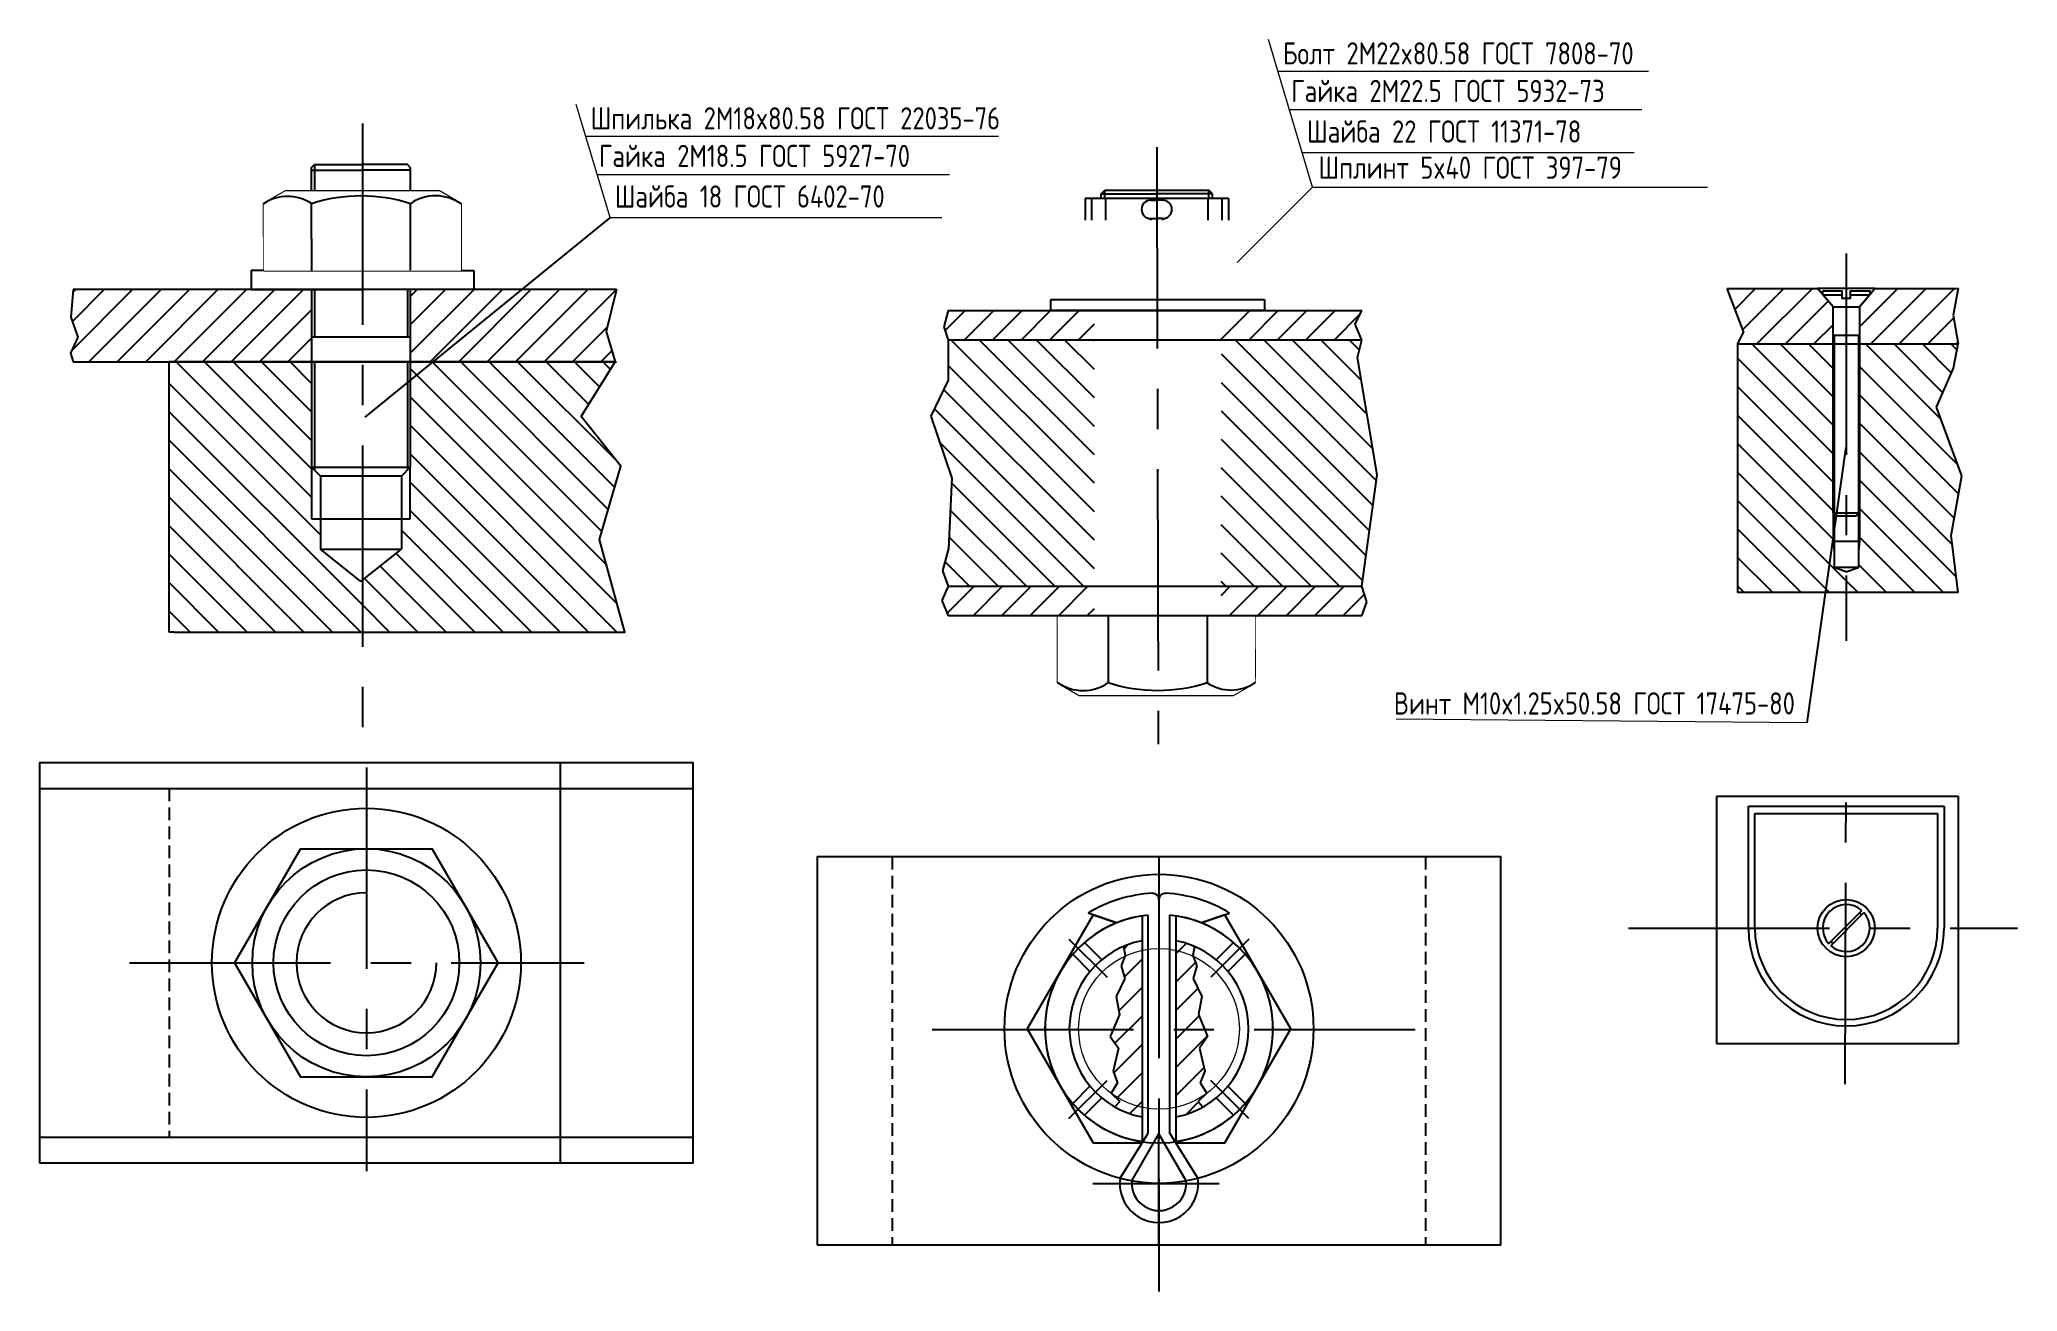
# Model space of a CAD drawing. Header units: millimetres. Extents: x 2594 to 2906, y 1746 to 1943.
import ezdxf

# ---------------------------------------------------------------- set-up
doc = ezdxf.new("R2010")
doc.units = ezdxf.units.MM
doc.set_wipeout_variables(frame=1)
doc.linetypes.add('ACISOWELD', pattern=[3, 2, -1])
doc.linetypes.add('CENTER', pattern=[50.8, 31.75, -6.35, 6.35, -6.35])
for name, color, linetype, lineweight in [('AM_4N', 3, 'Continuous', 25), ('Ось', 1, 'CENTER', 25), ('Текст', 3, 'Continuous', 20)]:
    doc.layers.add(name, color=color, linetype=linetype, lineweight=lineweight)
doc.styles.get("Standard").update_dxf_attribs({"font": 'arial.ttf'})

msp = doc.modelspace()

# ---------------------------------------------------------------- hatches: boundary and pattern name
h = msp.add_hatch()
h.set_pattern_fill('ANSI31', color=256)
h.paths.add_polyline_path([(2877.12, 1901.28), (2875.5, 1903.03), (2874.69, 1903.99), (2860.43, 1903.99), (2863, 1897.22), (2862.04, 1895.25), (2877.12, 1895.25)])
h.paths.add_polyline_path([(2896.09, 1899.78), (2896.87, 1903.99), (2883.72, 1903.99), (2881.29, 1901.28), (2881.29, 1895.25), (2896.87, 1895.25)])
h = msp.add_hatch()
h.set_pattern_fill('ANSI31', color=256)
h.paths.add_polyline_path([(2637.03, 1903.84), (2599.42, 1903.84), (2599.05, 1899.48), (2600.12, 1896.33), (2598.99, 1893.81), (2599.42, 1892.43), (2637.03, 1892.43)])
h.paths.add_polyline_path([(2656.13, 1892.43), (2670.14, 1903.84), (2652.61, 1903.84), (2652.61, 1892.43)])
h = msp.add_hatch()
h.set_pattern_fill('ANSI31', color=256)
h.paths.add_polyline_path([(2685.14, 1903.84), (2670.14, 1903.84), (2656.13, 1892.43), (2676.28, 1892.43), (2684.96, 1892.43), (2683.49, 1897.21)])
h = msp.add_hatch()
h.set_pattern_fill('ANSI31', color=256)
h.paths.add_polyline_path([(2802.78, 1895.87), (2801.69, 1898.36), (2802.78, 1900.53), (2780.55, 1900.53), (2780.55, 1895.87)])
h.paths.add_polyline_path([(2780.55, 1857.03), (2780.55, 1852.38), (2785.9, 1852.4), (2785.9, 1852.36), (2802.78, 1852.36), (2803.56, 1854.57), (2802.78, 1857.03)])
h.paths.add_polyline_path([(2760.55, 1852.36), (2760.55, 1857.03), (2737.47, 1857.03), (2736.5, 1854.79), (2737.47, 1852.36)])
h = msp.add_hatch()
h.set_pattern_fill('ANSI31', color=256)
h.paths.add_polyline_path([(2760.55, 1895.87), (2760.55, 1900.53), (2737.47, 1900.53), (2736.82, 1897.96), (2737.47, 1895.87)])
h = msp.add_hatch()
h.set_pattern_fill('ANSI31', color=256, angle=90)
h.paths.add_polyline_path([(2760.55, 1887.78), (2760.55, 1890.28), (2760.55, 1895.87), (2737.47, 1895.87), (2737.47, 1889.53), (2734.75, 1883.87), (2738.07, 1874.1), (2737.53, 1863), (2736.6, 1859.48), (2737.47, 1857.03), (2760.55, 1857.03)])
h.paths.add_polyline_path([(2805.2, 1874.59), (2802.08, 1893.12), (2802.78, 1895.87), (2780.55, 1895.87), (2780.55, 1890.28), (2780.55, 1887.78), (2780.55, 1857.03), (2802.78, 1857.03)])
h = msp.add_hatch()
h.set_pattern_fill('ANSI31', color=256, angle=90)
h.paths.add_polyline_path([(2877.12, 1895.25), (2862.04, 1895.25), (2862.04, 1870.66), (2862.04, 1856.02), (2875.95, 1856.02), (2877.12, 1864.27), (2877.12, 1868.59)])
h.paths.add_polyline_path([(2879.2, 1859.35), (2879.12, 1859.32), (2877.27, 1860), (2877.27, 1862.59), (2877.12, 1864.12), (2877.12, 1864.27), (2875.95, 1856.02), (2879.2, 1856.02)])
h = msp.add_hatch()
h.set_pattern_fill('ANSI31', color=256, angle=90)
h.paths.add_polyline_path([(2893.43, 1885.26), (2896.14, 1891.41), (2896.87, 1895.25), (2881.29, 1895.25), (2881.29, 1868.59), (2881.29, 1864.12), (2881.14, 1862.59), (2881.14, 1860), (2879.2, 1859.35), (2879.2, 1856.02), (2896.87, 1856.02), (2895.74, 1865.02), (2897.45, 1874.43)])
h = msp.add_hatch()
h.set_pattern_fill('ANSI31', color=256, angle=90)
h.paths.add_polyline_path([(2637.03, 1892.43), (2614.57, 1892.43), (2614.57, 1849.81), (2615.37, 1849.81), (2645.04, 1849.81), (2645.04, 1857.96), (2644.82, 1857.79), (2638.44, 1862.87), (2638.44, 1867.69), (2637.03, 1867.69), (2637.03, 1875.79)])
h = msp.add_hatch()
h.set_pattern_fill('ANSI31', color=256, angle=90)
h.paths.add_polyline_path([(2645.04, 1857.96), (2645.04, 1849.81), (2686.48, 1849.81), (2682.45, 1864.41), (2685.84, 1875.98), (2679.59, 1883.83), (2684.67, 1892), (2684.96, 1892.43), (2676.28, 1892.43), (2652.61, 1892.43), (2652.61, 1875.79), (2652.61, 1867.69), (2651.2, 1867.69), (2651.2, 1862.87)])
h = msp.add_hatch()
h.set_pattern_fill('ANSI31', color=256)
h.paths.add_polyline_path([(2768.07, 1801.1, 0.053882), (2765.17, 1800.21), (2765.41, 1798.77), (2764.78, 1797.17), (2765.38, 1795.15), (2763.99, 1792.28), (2764.52, 1789.44), (2763.07, 1786.01), (2764.37, 1784.15), (2763.51, 1780.51), (2764.22, 1778.67), (2763.22, 1777.07), (2764.55, 1775.74), (2763.8, 1774.88, 0.080982), (2768.07, 1773.31)])
h.paths.add_polyline_path([(2776.12, 1795.15), (2776.71, 1797.17), (2776.09, 1798.77), (2776.33, 1800.21, 0.053882), (2773.42, 1801.1), (2773.42, 1773.31, 0.080982), (2777.69, 1774.88), (2776.95, 1775.74), (2778.28, 1777.07), (2777.27, 1778.67), (2777.98, 1780.51), (2777.12, 1784.15), (2778.42, 1786.01), (2776.98, 1789.44), (2777.51, 1792.28)])

# ---------------------------------------------------------------- linework, layer by layer
for p, q in [((2637.02, 1923.1), (2637.47, 1923.55)), ((2637.02, 1922.65), (2637.02, 1923.1)), ((2637.02, 1922.65), (2645.04, 1922.65)), ((2637.47, 1923.55), (2645.04, 1923.55)), ((2652.16, 1923.55), (2645.04, 1923.55)), ((2652.61, 1922.65), (2645.04, 1922.65)), ((2652.61, 1923.1), (2652.16, 1923.55)), ((2652.61, 1922.65), (2652.61, 1923.1)), ((2761.63, 1918.95), (2762.2, 1919.52)), ((2762.2, 1918.18), (2762.2, 1919.52)), ((2762.2, 1919.52), (2778.6, 1919.52)), ((2779.17, 1918.95), (2778.6, 1919.52)), ((2778.6, 1918.18), (2778.6, 1919.52)), ((2781.71, 1918.18), (2759.09, 1918.18)), ((2759.09, 1918.18), (2759.09, 1914.78)), ((2760.11, 1918.18), (2760.11, 1914.78)), ((2761.63, 1918.18), (2761.63, 1918.95)), ((2761.63, 1918.95), (2770.4, 1918.95)), ((2762.32, 1918.18), (2762.32, 1914.78)), ((2769.44, 1918.18), (2769.45, 1917.93)), ((2769.45, 1917.93), (2770.4, 1917.93)), ((2779.17, 1918.95), (2770.4, 1918.95)), ((2771.35, 1917.93), (2770.4, 1917.93)), ((2771.36, 1918.18), (2771.35, 1917.93)), ((2778.48, 1918.18), (2778.48, 1914.78)), ((2779.17, 1918.18), (2779.17, 1918.95)), ((2780.69, 1918.18), (2780.69, 1914.78)), ((2781.71, 1918.18), (2781.71, 1914.78)), ((2769.44, 1914.78), (2769.45, 1915.03)), ((2769.45, 1915.03), (2770.4, 1915.03)), ((2771.35, 1915.03), (2770.4, 1915.03)), ((2771.36, 1914.78), (2771.35, 1915.03)), ((2627.47, 1906.84), (2627.47, 1903.84)), ((2662.63, 1906.84), (2662.63, 1903.84)), ((2863, 1897.22), (2860.43, 1903.99)), ((2860.43, 1903.99), (2874.69, 1903.99)), ((2883.72, 1903.99), (2874.69, 1903.99)), ((2877.12, 1901.09), (2874.69, 1903.99)), ((2881.29, 1901.09), (2883.72, 1903.99)), ((2883.72, 1903.99), (2896.87, 1903.99)), ((2896.87, 1903.99), (2896.09, 1899.78)), ((2599.42, 1903.84), (2599.05, 1899.48)), ((2627.47, 1903.84), (2645.05, 1903.84)), ((2637.03, 1903.84), (2637.03, 1892.43)), ((2637.49, 1903.84), (2637.49, 1896.3)), ((2662.63, 1903.84), (2645.05, 1903.84)), ((2652.16, 1903.84), (2652.16, 1896.3)), ((2652.61, 1903.84), (2652.61, 1896.3)), ((2685.14, 1903.84), (2683.49, 1897.21)), ((2753.7, 1902.28), (2787.4, 1902.28)), ((2875.5, 1903.03), (2878.52, 1903.03)), ((2877.12, 1901.09), (2881.29, 1901.09)), ((2879.89, 1903.03), (2882.91, 1903.03)), ((2599.05, 1899.48), (2600.12, 1896.33)), ((2652.61, 1899.16), (2652.61, 1892.43)), ((2737.47, 1900.53), (2736.82, 1897.96)), ((2736.82, 1897.96), (2737.47, 1895.87)), ((2801.69, 1898.36), (2802.78, 1900.53)), ((2802.78, 1895.87), (2801.69, 1898.36)), ((2896.09, 1899.78), (2896.87, 1895.25)), ((2600.12, 1896.33), (2598.99, 1893.81)), ((2637.49, 1896.3), (2637.03, 1896.3)), ((2652.61, 1896.3), (2637.49, 1896.3)), ((2683.49, 1897.21), (2684.96, 1892.43)), ((2737.47, 1895.87), (2737.47, 1889.53)), ((2802.08, 1893.12), (2802.78, 1895.87)), ((2863, 1897.22), (2862.04, 1895.25)), ((2862.04, 1895.25), (2896.87, 1895.25)), ((2862.04, 1895.25), (2862.04, 1870.66)), ((2877.12, 1896.62), (2881.29, 1896.62)), ((2877.27, 1896.62), (2877.27, 1860)), ((2881.14, 1896.62), (2881.14, 1860)), ((2896.14, 1891.41), (2896.87, 1895.25)), ((2598.99, 1893.81), (2599.42, 1892.43)), ((2614.57, 1849.81), (2614.57, 1892.43)), ((2637.03, 1892.43), (2637.03, 1875.79)), ((2637.49, 1892.43), (2637.49, 1875.32)), ((2652.16, 1892.43), (2652.16, 1875.34)), ((2652.61, 1892.43), (2652.61, 1875.79)), ((2805.2, 1874.59), (2802.08, 1893.12)), ((2737.47, 1889.53), (2734.75, 1883.87)), ((2893.43, 1885.26), (2896.14, 1891.41)), ((2897.45, 1874.43), (2893.43, 1885.26)), ((2734.75, 1883.87), (2738.07, 1874.1)), ((2637.03, 1875.79), (2652.61, 1875.79)), ((2637.03, 1875.79), (2638.44, 1874.38)), ((2637.03, 1875.79), (2637.03, 1867.69)), ((2651.2, 1874.38), (2638.44, 1874.38)), ((2638.44, 1874.38), (2638.44, 1862.87)), ((2652.61, 1875.79), (2651.2, 1874.38)), ((2651.2, 1874.38), (2651.2, 1862.87)), ((2652.61, 1867.69), (2652.61, 1875.79)), ((2738.07, 1874.1), (2737.53, 1863)), ((2802.78, 1857.03), (2805.2, 1874.59)), ((2895.74, 1865.02), (2897.45, 1874.43)), ((2862.04, 1870.66), (2862.04, 1856.02)), ((2637.03, 1867.69), (2652.61, 1867.69)), ((2877.12, 1868.59), (2881.29, 1868.59)), ((2877.12, 1868.59), (2877.12, 1864.12)), ((2881.29, 1868.59), (2881.29, 1864.12)), ((2877.12, 1864.12), (2877.27, 1862.59)), ((2877.12, 1864.12), (2881.29, 1864.12)), ((2881.29, 1864.12), (2881.14, 1862.59)), ((2896.87, 1856.02), (2895.74, 1865.02)), ((2638.44, 1862.87), (2651.2, 1862.87)), ((2644.82, 1857.79), (2638.44, 1862.87)), ((2644.82, 1857.79), (2651.2, 1862.87)), ((2737.53, 1863), (2736.6, 1859.48)), ((2736.6, 1859.48), (2737.47, 1857.03)), ((2879.12, 1859.32), (2877.27, 1860)), ((2881.14, 1860), (2877.27, 1860)), ((2879.12, 1859.32), (2881.14, 1860)), ((2737.47, 1857.03), (2736.5, 1854.79)), ((2736.5, 1854.79), (2737.47, 1852.36)), ((2803.56, 1854.57), (2802.78, 1857.03)), ((2802.78, 1852.36), (2803.56, 1854.57)), ((2896.87, 1856.02), (2862.04, 1856.02)), ((2755.05, 1852.33), (2786.12, 1852.4)), ((2786.14, 1852.33), (2780.55, 1852.33)), ((2615.37, 1849.81), (2614.57, 1849.81)), ((2676.28, 1829.16), (2676.28, 1766.07)), ((2594.1, 1825.13), (2697.25, 1825.13)), ((2858.72, 1823.89), (2858.72, 1784.83)), ((2896.87, 1823.89), (2896.87, 1784.83)), ((2863.76, 1803.1), (2863.76, 1822.34)), ((2863.76, 1822.34), (2894.65, 1822.34)), ((2864.79, 1803.1), (2864.79, 1821.18)), ((2864.79, 1821.18), (2893.62, 1821.18)), ((2893.62, 1821.18), (2893.62, 1803.1)), ((2894.65, 1822.34), (2894.65, 1803.1)), ((2635.29, 1815.62), (2656.07, 1815.62)), ((2764.09, 1803.93), (2759.6, 1805.47)), ((2760.35, 1805.21), (2764.09, 1803.93)), ((2768.07, 1805.01), (2768.07, 1769.21)), ((2769.04, 1770.76), (2769.04, 1805.13)), ((2772.46, 1770.76), (2772.46, 1805.13)), ((2773.42, 1805.01), (2773.42, 1769.21)), ((2777.41, 1803.93), (2781.9, 1805.47)), ((2781.14, 1805.21), (2777.41, 1803.93)), ((2876.42, 1800.64), (2881.66, 1805.88)), ((2876.76, 1800.31), (2881.99, 1805.54)), ((2759.86, 1796.25), (2757.13, 1798.98)), ((2761.71, 1798.1), (2758.98, 1800.83)), ((2765.41, 1798.77), (2764.78, 1797.17)), ((2765.17, 1800.21), (2765.41, 1798.77)), ((2776.33, 1800.21), (2776.09, 1798.77)), ((2776.09, 1798.77), (2776.71, 1797.17)), ((2779.79, 1798.1), (2782.52, 1800.83)), ((2781.63, 1796.25), (2784.36, 1798.98)), ((2765.38, 1795.15), (2763.99, 1792.28)), ((2764.78, 1797.17), (2765.38, 1795.15)), ((2776.71, 1797.17), (2776.12, 1795.15)), ((2776.12, 1795.15), (2777.51, 1792.28)), ((2763.99, 1792.28), (2764.52, 1789.44)), ((2777.51, 1792.28), (2776.98, 1789.44)), ((2764.52, 1789.44), (2763.07, 1786.01)), ((2776.98, 1789.44), (2778.42, 1786.01)), ((2763.07, 1786.01), (2764.37, 1784.15)), ((2778.42, 1786.01), (2777.12, 1784.15)), ((2764.37, 1784.15), (2763.51, 1780.51)), ((2777.12, 1784.15), (2777.98, 1780.51)), ((2643, 1779.62), (2648.35, 1779.62)), ((2763.51, 1780.51), (2764.22, 1778.67)), ((2777.98, 1780.51), (2777.27, 1778.67)), ((2759.86, 1778.17), (2757.13, 1775.44)), ((2761.71, 1776.32), (2758.98, 1773.59)), ((2764.22, 1778.67), (2763.22, 1777.07)), ((2763.22, 1777.07), (2764.55, 1775.74)), ((2778.28, 1777.07), (2776.95, 1775.74)), ((2777.27, 1778.67), (2778.28, 1777.07)), ((2779.79, 1776.32), (2782.52, 1773.59)), ((2781.63, 1778.17), (2784.36, 1775.44)), ((2764.55, 1775.74), (2763.8, 1774.88)), ((2776.95, 1775.74), (2777.69, 1774.88)), ((2594.1, 1770.11), (2697.25, 1770.11)), ((2766.46, 1763.21), (2770.75, 1770.65)), ((2768.07, 1769.21), (2769.04, 1770.76)), ((2775.04, 1763.21), (2770.75, 1770.65)), ((2773.42, 1769.21), (2772.46, 1770.76)), ((2764.6, 1763.62), (2768.07, 1769.21)), ((2776.89, 1763.62), (2773.42, 1769.21))]:
    msp.add_line(p, q)
at = {"linetype": 'ACISOWELD'}
for p, q in [((2614.57, 1825.13), (2614.57, 1770.11)), ((2728.67, 1814.33), (2728.67, 1753.14)), ((2812.83, 1814.33), (2812.83, 1753.14))]:
    msp.add_line(p, q, dxfattribs=at)
for points in [[(2629.47, 1906.84), (2660.63, 1906.84), (2660.63, 1917.35), (2657.19, 1919.34), (2632.89, 1919.34), (2629.45, 1917.35)], [(2785.9, 1852.36), (2754.74, 1852.36), (2754.74, 1841.85), (2758.18, 1839.86), (2782.48, 1839.86), (2785.93, 1841.85)], [(2594.1, 1766.07), (2697.25, 1766.07), (2697.25, 1829.16), (2594.1, 1829.16)], [(2716.82, 1753.14), (2824.68, 1753.14), (2824.68, 1814.33), (2716.82, 1814.33)]]:
    msp.add_lwpolyline(points, close=True)
for points in [[(2685.14, 1903.84), (2599.42, 1903.84)], [(2787.4, 1902.28), (2787.4, 1900.53), (2753.7, 1900.53), (2753.7, 1902.28)], [(2875.5, 1903.63), (2878.52, 1903.63), (2878.52, 1902.49), (2879.89, 1902.49), (2879.89, 1903.63), (2882.91, 1903.63), (2882.91, 1903.03), (2881.29, 1901.09), (2881.29, 1868.59), (2880.64, 1868.06), (2877.6, 1868.06), (2877.12, 1868.59), (2877.12, 1901.09), (2875.5, 1903.03), (2875.5, 1903.63)], [(2737.47, 1900.53), (2802.78, 1900.53)], [(2802.78, 1895.87), (2737.47, 1895.87)], [(2802.78, 1895.87), (2737.47, 1895.87)], [(2599.42, 1892.43), (2685.14, 1892.43)], [(2615.37, 1849.81), (2686.48, 1849.81), (2682.45, 1864.41), (2685.84, 1875.98), (2679.59, 1883.83), (2684.67, 1892), (2684.96, 1892.43), (2676.28, 1892.43), (2614.57, 1892.43)], [(2737.39, 1857.03), (2802.78, 1857.03)], [(2737.47, 1857.03), (2802.78, 1857.03)], [(2858.72, 1823.89), (2896.87, 1823.89)], [(2635.29, 1815.62), (2624.89, 1797.62), (2635.29, 1779.62), (2643, 1779.62)], [(2648.35, 1779.62), (2656.07, 1779.62), (2666.46, 1797.62), (2656.07, 1815.62)], [(2760.35, 1805.21), (2749.96, 1787.21), (2760.35, 1769.21), (2768.07, 1769.21)], [(2773.42, 1769.21), (2781.14, 1769.21), (2791.53, 1787.21), (2781.14, 1805.21)], [(2896.87, 1784.83), (2858.72, 1784.83)]]:
    msp.add_lwpolyline(points)
for centre, radius in [((2645.68, 1797.62), 24.38), ((2645.68, 1797.62), 18), ((2645.68, 1797.62), 14.66), ((2770.75, 1787.21), 24.38), ((2879.2, 1803.1), 4.51)]:
    msp.add_circle(centre, radius)
at = {"lineweight": 5}
msp.add_circle((2770.75, 1787.21), 12.68, dxfattribs=at)
for centre, radius, start, end in [((2769.45, 1916.48), 1.45, 90, 270), ((2771.35, 1916.48), 1.45, 270, 90), ((2645.68, 1797.62), 11.04, 90, 0), ((2770.75, 1787.21), 21.4, 92.8103, 121.412), ((2769.75, 1807.58), 1, 0, 92.8103), ((2771.75, 1807.58), 1, 87.1897, 180), ((2770.75, 1787.21), 21.4, 58.588, 87.1897), ((2770.75, 1787.21), 21.4, 58.588, 87.1897), ((2770.75, 1787.21), 18, 95.452, 84.548), ((2770.75, 1787.21), 18, 98.5385, 261.4615), ((2770.75, 1787.21), 18, 278.5385, 81.4615), ((2879.2, 1803.1), 3.71, 48.5507, 221.4493), ((2879.2, 1803.1), 3.71, 228.7604, 41.2396), ((2879.2, 1803.1), 3.19, 40.6288, 49.1274), ((2770.75, 1787.21), 14.15, 100.8874, 259.1126), ((2770.75, 1787.21), 14.15, 280.8874, 79.1126), ((2879.2, 1803.1), 15.44, 180, 0), ((2879.2, 1803.1), 14.42, 180, 0), ((2879.2, 1803.1), 3.19, 220.8726, 229.3712), ((2770.75, 1762.83), 6.2, 172.6973, 367.3027), ((2770.75, 1762.83), 4.3, 174.935, 365.065)]:
    msp.add_arc(centre, radius, start, end)
at = {"layer": 'AM_4N'}
msp.add_line((2873.04, 1835.48), (2879.2, 1878.96), dxfattribs=at)
at = {"layer": 'Ось'}
for p, q in [((2879.2, 1909.52), (2879.2, 1848.4)), ((2879.04, 1778.48), (2879.2, 1829.14)), ((2645.68, 1828.44), (2645.68, 1764.73)), ((2770.75, 1814.33), (2770.75, 1745.78)), ((2756.55, 1801.36), (2762.55, 1795.37)), ((2784.94, 1801.36), (2778.95, 1795.37)), ((2844.82, 1803.1), (2906.22, 1803.1)), ((2608.28, 1797.62), (2680.06, 1797.62)), ((2734.98, 1787.11), (2811.2, 1787.11)), ((2756.55, 1773.06), (2762.55, 1779.05)), ((2784.94, 1773.06), (2778.95, 1779.05)), ((2770.75, 1753.14), (2770.75, 1770.65)), ((2760.29, 1762.83), (2780.24, 1762.83))]:
    msp.add_line(p, q, dxfattribs=at)
at = {"layer": 'Текст'}
for p, q in [((2794.99, 1919.97), (2788.04, 1943.28)), ((2789.52, 1938.3), (2848, 1938.3)), ((2684.12, 1915.22), (2678.8, 1933.03)), ((2791.33, 1932.24), (2846.92, 1932.24)), ((2680.29, 1928.05), (2745.42, 1928.05)), ((2793.35, 1925.47), (2845.71, 1925.47)), ((2682.1, 1921.99), (2737.68, 1921.99)), ((2783.07, 1908.12), (2794.99, 1919.97)), ((2794.99, 1919.97), (2857.32, 1919.97)), ((2684.12, 1915.22), (2736.47, 1915.22)), ((2873.04, 1835.48), (2808.17, 1836.04))]:
    msp.add_line(p, q, dxfattribs=at)

# ---------------------------------------------------------------- texts
at = {"layer": 'Текст', "char_height": 3.5, "attachment_point": 1}
for s, insert in [('{\\fGOST type A|b0|i0|c204|p34;Болт 2М22\\fGOST type A|b0|i0|c0|p34;x80.58 \\fGOST type A|b0|i0|c204|p34;ГОСТ 7808-70}', (2790.31, 1942.85)), ('{\\fGOST type A|b0|i0|c204|p34;Гайка 2\\fGOST type A|b0|i0|c0|p34;M22.5\\fGOST type A|b0|i0|c204|p34; ГОСТ 5932-73}', (2791.62, 1936.92)), ('{\\fGOST type A|b0|i0|c204|p34;Шпилька 2М18\\fGOST type A|b0|i0|c0|p34;x80.58 \\fGOST type A|b0|i0|c204|p34;ГОСТ 22035-76}', (2681.07, 1932.6)), ('{\\fGOST type A|b0|i0|c204|p34;Шайба 22 ГОСТ 11371-78}', (2794.11, 1930.52)), ('{\\fGOST type A|b0|i0|c204|p34;Гайка 2\\fGOST type A|b0|i0|c0|p34;M\\fGOST type A|b0|i0|c204|p34;18\\fGOST type A|b0|i0|c0|p34;.5\\fGOST type A|b0|i0|c204|p34; ГОСТ 5927-70}', (2682.38, 1926.67)), ('{\\fGOST type A|b0|i0|c204|p34;Шплинт 5\\fGOST type A|b0|i0|c0|p34;x40 \\fGOST type A|b0|i0|c204|p34;ГОСТ 397-79}', (2795.92, 1924.82)), ('{\\fGOST type A|b0|i0|c204|p34;Шайба 18 ГОСТ 6402-70}', (2684.87, 1920.27)), ('{\\fGOST type A|b0|i0|c204|p34;Винт \\fGOST type A|b0|i0|c0|p34;M1\\fGOST type A|b0|i0|c204|p34;0\\fGOST type A|b0|i0|c0|p34;x1.\\fGOST type A|b0|i0|c204|p34;25\\fGOST type A|b0|i0|c0|p34;x50.58 \\fGOST type A|b0|i0|c204|p34;ГОСТ 17475\\fGOST type A|b0|i0|c0|p34;-\\fGOST type A|b0|i0|c204|p34;80}', (2807.82, 1840.29))]:
    msp.add_mtext_dynamic_manual_height_columns(s, width=86.1832, gutter_width=12.5, heights=[0], dxfattribs=dict(at, insert=insert))

# ---------------------------------------------------------------- next in the draw order: wipeouts: each hides what was drawn before it
for points in [[(2629.47, 1906.84), (2660.63, 1906.84), (2660.63, 1917.35), (2657.19, 1919.34), (2632.89, 1919.34), (2629.45, 1917.35)], [(2785.9, 1852.36), (2754.74, 1852.36), (2754.74, 1841.85), (2758.18, 1839.86), (2782.48, 1839.86), (2785.93, 1841.85)]]:
    msp.add_wipeout(points)

# ---------------------------------------------------------------- next in the draw order: linework, layer by layer
for p, q in [((2637.02, 1919.34), (2637.02, 1922.65)), ((2637.47, 1923.55), (2637.47, 1919.34)), ((2652.61, 1923.1), (2652.61, 1919.34)), ((2637.03, 1911.87), (2637.03, 1917.38)), ((2652.62, 1911.87), (2652.62, 1917.38)), ((2637.03, 1911.87), (2637.03, 1906.87)), ((2652.62, 1906.87), (2652.62, 1911.87)), ((2629.47, 1906.84), (2627.47, 1906.84)), ((2637.03, 1906.87), (2637.03, 1906.84)), ((2660.63, 1906.84), (2662.63, 1906.84)), ((2762.75, 1852.33), (2762.75, 1847.33)), ((2778.35, 1852.33), (2778.35, 1847.33)), ((2762.75, 1847.33), (2762.75, 1841.82)), ((2778.35, 1847.33), (2778.35, 1841.82))]:
    msp.add_line(p, q)
msp.add_lwpolyline([(2802.78, 1852.36), (2737.47, 1852.36)])
for centre, radius, start, end in [((2633.26, 1911.79), 6.75, 56.0817, 124.4225), ((2644.82, 1893.05), 25.55, 72.2303, 107.7697), ((2656.6, 1911.61), 7.01, 54.923, 124.6001), ((2758.77, 1847.59), 7.01, 234.923, 304.6001), ((2770.55, 1866.15), 25.55, 252.2303, 287.7697), ((2782.11, 1847.41), 6.75, 236.0817, 304.4225)]:
    msp.add_arc(centre, radius, start, end)
at = {"layer": 'AM_4N'}
msp.add_line((2684.12, 1915.22), (2645.42, 1883.72), dxfattribs=at)
at = {"layer": 'Ось'}
for p, q in [((2645.04, 1930.04), (2645.04, 1833.38)), ((2770.4, 1926.28), (2770.64, 1832.09))]:
    msp.add_line(p, q, dxfattribs=at)

doc.saveas('drawing.dxf')
